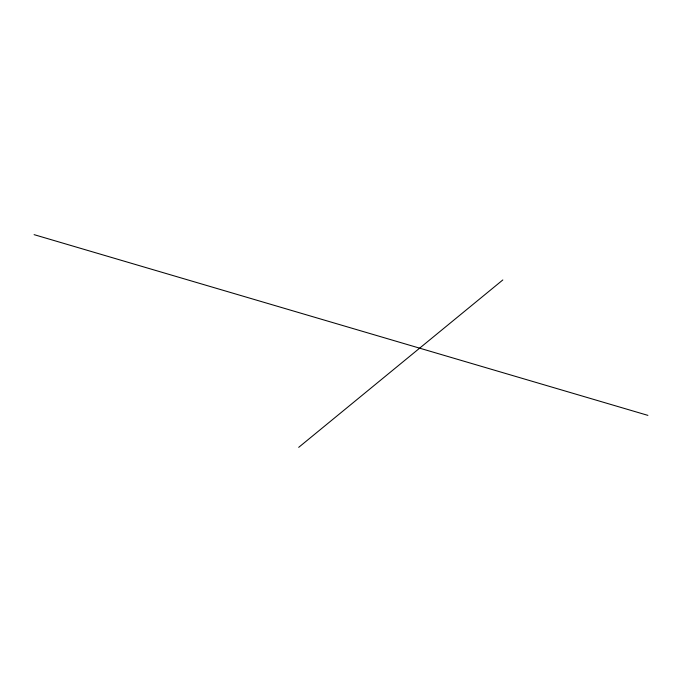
<?xml version="1.0" encoding="UTF-8"?>
<svg xmlns="http://www.w3.org/2000/svg" width="682" height="682" viewBox="0 0 682 682"><rect width="100%" height="100%" fill="white"/><g stroke="black" fill="none" stroke-linecap="round" stroke-linejoin="round"><path stroke-width="1.02" d="M298.699 447.349L502.822 279.952M34.1 234.651L647.9 415.372"/></g></svg>
